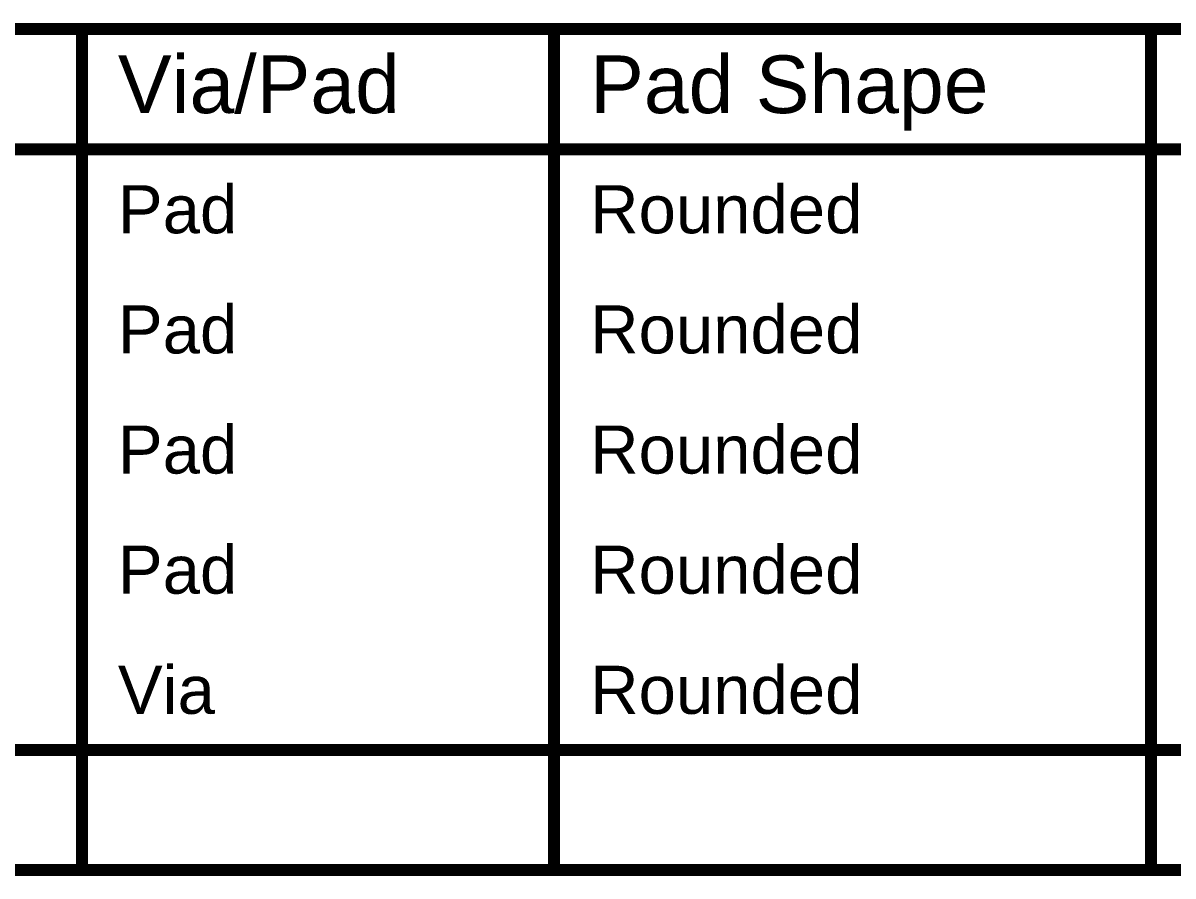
# Model space of a CAD drawing. Header units: inches. Extents: x 3 to 215, y 2 to 215.
# Drawn here: x 7.47 to 8.906, y 4.211 to 5.276 of the extents above; entities that cross this region are included whole.
import ezdxf

# ---------------------------------------------------------------- set-up
doc = ezdxf.new("R2010")
doc.units = ezdxf.units.IN
doc.header["$MEASUREMENT"] = 0
doc.layers.add('Drill Drawing', color=1, linetype='Continuous')
doc.styles.add('Arial', font='', dxfattribs={"height": 0.2})
doc.styles.get('Arial').set_extended_font_data('Arial')

msp = doc.modelspace()

# ---------------------------------------------------------------- linework, layer by layer
at = {"layer": 'Drill Drawing'}
for points in [[(2.5635, 5.2689, 0.015, 0.015, 0), (17.5212, 5.2689, 0.015, 0.015, 0)], [(7.5431, 4.2189, 0.015, 0.015, 0), (7.5431, 5.2689, 0.015, 0.015, 0)], [(8.133, 4.2189, 0.015, 0.015, 0), (8.133, 5.2689, 0.015, 0.015, 0)], [(8.8788, 4.2189, 0.015, 0.015, 0), (8.8788, 5.2689, 0.015, 0.015, 0)], [(2.5635, 5.1189, 0.015, 0.015, 0), (17.5212, 5.1189, 0.015, 0.015, 0)], [(2.5635, 4.3689, 0.015, 0.015, 0), (17.5212, 4.3689, 0.015, 0.015, 0)], [(2.5635, 4.2189, 0.015, 0.015, 0), (17.5212, 4.2189, 0.015, 0.015, 0)]]:
    msp.add_lwpolyline(points, format="xyseb", dxfattribs=at)
for points in [[(7.5394, 5.2689, 0.0075, 0.0075, 1), (7.5469, 5.2689, 0.0075, 0.0075, 1)], [(8.1292, 5.2689, 0.0075, 0.0075, 1), (8.1367, 5.2689, 0.0075, 0.0075, 1)], [(8.875, 5.2689, 0.0075, 0.0075, 1), (8.8825, 5.2689, 0.0075, 0.0075, 1)], [(7.5394, 4.2189, 0.0075, 0.0075, 1), (7.5469, 4.2189, 0.0075, 0.0075, 1)], [(8.1292, 4.2189, 0.0075, 0.0075, 1), (8.1367, 4.2189, 0.0075, 0.0075, 1)], [(8.875, 4.2189, 0.0075, 0.0075, 1), (8.8825, 4.2189, 0.0075, 0.0075, 1)]]:
    msp.add_lwpolyline(points, format="xyseb", close=True, dxfattribs=at)

# ---------------------------------------------------------------- texts
at = {"layer": 'Drill Drawing', "style": 'Arial'}
for s, height, p in [('Via/Pad', 0.072, (7.5881, 5.1639)), ('Pad Shape', 0.072, (8.178, 5.1639)), ('Pad', 0.06, (7.5881, 5.0139)), ('Rounded', 0.06, (8.178, 5.0139)), ('Pad', 0.06, (7.5881, 4.8639)), ('Rounded', 0.06, (8.178, 4.8639)), ('Pad', 0.06, (7.5881, 4.7139)), ('Rounded', 0.06, (8.178, 4.7139)), ('Pad', 0.06, (7.5881, 4.5639)), ('Rounded', 0.06, (8.178, 4.5639)), ('Via', 0.06, (7.5881, 4.4139)), ('Rounded', 0.06, (8.178, 4.4139))]:
    msp.add_text(s, height=height, dxfattribs=at).set_placement(p)

doc.saveas('drawing.dxf')
